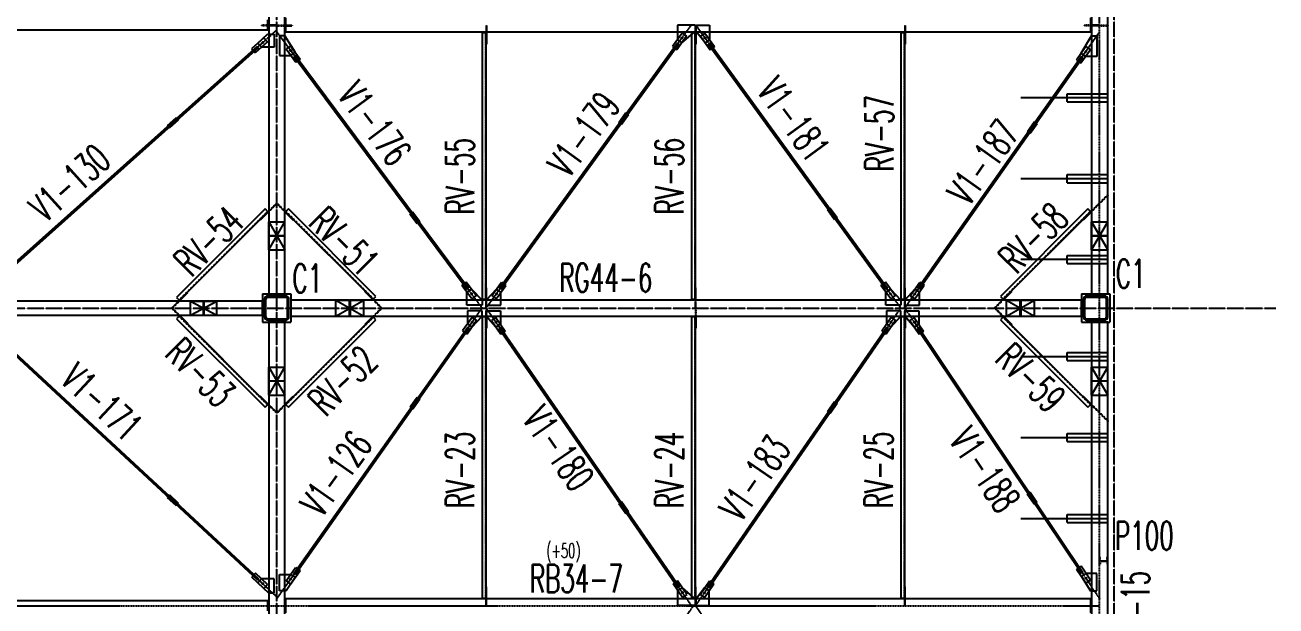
# Model space of a CAD drawing. Header units: millimetres. Extents: x -87051 to 180003, y -2961 to 97158.
# Drawn here: x 145652 to 161114, y 25919 to 33099 of the extents above; entities that cross this region are included whole.
import ezdxf

# ---------------------------------------------------------------- set-up
doc = ezdxf.new("R2010")
doc.units = ezdxf.units.MM
doc.header["$LTSCALE"] = 0.2
doc.linetypes.add('CENTER', pattern=[2, 1.25, -0.25, 0.25, -0.25])
doc.linetypes.add('HIDDEN', pattern=[0.375, 0.25, -0.125])
doc.styles.get("Standard").update_dxf_attribs({"font": 'simplex.shx', "width": 0.8, "height": 700, "bigfont": 'extfont2.shx'})

msp = doc.modelspace()

# ---------------------------------------------------------------- linework, layer by layer
at = {"color": 8, "linetype": 'CENTER'}
for p, q in [((148763.9, 16500.6), (148763.9, 47350.6)), ((159113.9, 16500.6), (159113.9, 47350.6)), ((151351.4, 29600.6), (153888.9, 33100.6)), ((153938.9, 33100.6), (156476.4, 29600.6)), ((144913.9, 29600.6), (148763.9, 33038.1)), ((148763.9, 33013.6), (151301.4, 29600.6)), ((156526.4, 29600.6), (158934.4, 33013.6)), ((110913.9, 29600.6), (161113.9, 29600.6)), ((144913.9, 29600.6), (148763.9, 26033.1)), ((148763.9, 26007.6), (151301.4, 29600.6)), ((151351.4, 29600.6), (153888.9, 25920.6)), ((153938.9, 25920.6), (156476.4, 29600.6)), ((156526.4, 29600.6), (158934.4, 26007.6)), ((151351.4, 22240.6), (153913.9, 25920.6)), ((153938.9, 25920.6), (156501.4, 22240.6))]:
    msp.add_line(p, q, dxfattribs=at)
at = {"color": 8, "linetype": 'HIDDEN'}
for p, q in [((158934.4, 29600.6), (158934.4, 40100.6)), ((148654.4, 33097.6), (148574.4, 33097.6)), ((148574.4, 33097.6), (148574.4, 33088.6)), ((148759.9, 33097.6), (148664.4, 33097.6)), ((148759.9, 33097.6), (148759.9, 33088.6)), ((148767.9, 33097.6), (148863.4, 33097.6)), ((148767.9, 33097.6), (148767.9, 33088.6)), ((148873.4, 33097.6), (148953.4, 33097.6)), ((148953.4, 33097.6), (148953.4, 33088.6)), ((151351.4, 33097.6), (151351.4, 33013.6)), ((151351.4, 33097.6), (151357.4, 33097.6)), ((151357.4, 33097.6), (151357.4, 33013.6)), ((153938.9, 33097.6), (153938.9, 33013.6)), ((153938.9, 33097.6), (153944.9, 33097.6)), ((153944.9, 33097.6), (153944.9, 33013.6)), ((156526.4, 33097.6), (156526.4, 33013.6)), ((156526.4, 33097.6), (156532.4, 33097.6)), ((156532.4, 33097.6), (156532.4, 33013.6)), ((158824.9, 33097.6), (158744.9, 33097.6)), ((158744.9, 33097.6), (158744.9, 33088.6)), ((158930.4, 33097.6), (158834.9, 33097.6)), ((158930.4, 33097.6), (158930.4, 33088.6)), ((158938.4, 33097.6), (159033.9, 33097.6)), ((158938.4, 33097.6), (158938.4, 33088.6)), ((159033.9, 33097.6), (159033.9, 33088.6)), ((148654.4, 33088.6), (148574.4, 33088.6)), ((148759.9, 33088.6), (148664.4, 33088.6)), ((148767.9, 33088.6), (148863.4, 33088.6)), ((148873.4, 33088.6), (148953.4, 33088.6)), ((151346.4, 29710.1), (151346.4, 33003.6)), ((153933.9, 29710.1), (153933.9, 33003.6)), ((156521.4, 29710.1), (156521.4, 33003.6)), ((158824.9, 33088.6), (158744.9, 33088.6)), ((158930.4, 33088.6), (158834.9, 33088.6)), ((158938.4, 33088.6), (159033.9, 33088.6)), ((158938.4, 30904.6), (159033.9, 31000.1)), ((158938.4, 30896.1), (159033.9, 30991.6)), ((159033.9, 31000.1), (159033.9, 30991.6)), ((147557.3, 29701.2), (148650.8, 30794.7)), ((148755.6, 30892.4), (148664.4, 30801.1)), ((148759.9, 30888.1), (148664.4, 30792.6)), ((148755.6, 30892.4), (148759.9, 30888.1)), ((148772.1, 30892.4), (148767.9, 30888.1)), ((148767.9, 30888.1), (148863.4, 30792.6)), ((148772.1, 30892.4), (148863.4, 30801.1)), ((148876.9, 30794.7), (149957.9, 29713.7)), ((157740.3, 29713.7), (158821.3, 30794.7)), ((158926.1, 30892.4), (158834.9, 30801.1)), ((158930.4, 30888.1), (158834.9, 30792.6)), ((158926.1, 30892.4), (158930.4, 30888.1)), ((158938.4, 30904.6), (158938.4, 30896.1)), ((147471.1, 29607.9), (147550.9, 29687.6)), ((147475.4, 29603.6), (147559.4, 29687.6)), ((150051.4, 29604.6), (149955.9, 29700.1)), ((150055.6, 29608.9), (149964.4, 29700.1)), ((151351.4, 29604.6), (151351.4, 29700.1)), ((151357.4, 29604.6), (151357.4, 29700.1)), ((153938.9, 29604.6), (153938.9, 29700.1)), ((153944.9, 29604.6), (153944.9, 29700.1)), ((156526.4, 29604.6), (156526.4, 29700.1)), ((156532.4, 29604.6), (156532.4, 29700.1)), ((157642.6, 29608.9), (157733.9, 29700.1)), ((157646.9, 29604.6), (157742.4, 29700.1)), ((147471.1, 29607.9), (147475.4, 29603.6)), ((147475.4, 29597.6), (147471.1, 29593.4)), ((147471.1, 29593.4), (147550.9, 29513.6)), ((147475.4, 29597.6), (147559.4, 29513.6)), ((150051.4, 29596.6), (149955.9, 29501.1)), ((150055.6, 29592.4), (149964.4, 29501.1)), ((150055.6, 29608.9), (150051.4, 29604.6)), ((150051.4, 29596.6), (150055.6, 29592.4)), ((151351.4, 29604.6), (151357.4, 29604.6)), ((151351.4, 29596.6), (151351.4, 29501.1)), ((151351.4, 29596.6), (151357.4, 29596.6)), ((151357.4, 29596.6), (151357.4, 29501.1)), ((153938.9, 29604.6), (153944.9, 29604.6)), ((153938.9, 29596.6), (153938.9, 29501.1)), ((153938.9, 29596.6), (153944.9, 29596.6)), ((153944.9, 29596.6), (153944.9, 29501.1)), ((156526.4, 29604.6), (156532.4, 29604.6)), ((156526.4, 29596.6), (156526.4, 29501.1)), ((156526.4, 29596.6), (156532.4, 29596.6)), ((156532.4, 29596.6), (156532.4, 29501.1)), ((157642.6, 29608.9), (157646.9, 29604.6)), ((157646.9, 29596.6), (157642.6, 29592.4)), ((157642.6, 29592.4), (157733.9, 29501.1)), ((157646.9, 29596.6), (157742.4, 29501.1)), ((158934.4, 18530.1), (158934.4, 29600.6)), ((147557.3, 29500.1), (148650.8, 28406.6)), ((148876.9, 28406.6), (149957.9, 29487.6)), ((151346.4, 26017.6), (151346.4, 29491.1)), ((153933.9, 26017.6), (153933.9, 29491.1)), ((156521.4, 26017.6), (156521.4, 29491.1)), ((157740.3, 29487.6), (158821.3, 28406.6)), ((148759.9, 28313.1), (148664.4, 28408.6)), ((148755.6, 28308.9), (148664.4, 28400.1)), ((148759.9, 28313.1), (148755.6, 28308.9)), ((148767.9, 28313.1), (148863.4, 28408.6)), ((148767.9, 28313.1), (148772.1, 28308.9)), ((148772.1, 28308.9), (148863.4, 28400.1)), ((158930.4, 28313.1), (158834.9, 28408.6)), ((158926.1, 28308.9), (158834.9, 28400.1)), ((158930.4, 28313.1), (158926.1, 28308.9)), ((158938.4, 28305.1), (159033.9, 28209.6)), ((158938.4, 28305.1), (158938.4, 28296.6)), ((158938.4, 28296.6), (159033.9, 28201.1)), ((159033.9, 28209.6), (159033.9, 28201.1)), ((158933.9, 26425.6), (158933.9, 26525.6)), ((158941.9, 26525.6), (158933.9, 26525.6)), ((158941.9, 26486.6), (158941.9, 26525.6)), ((158941.9, 26464.6), (158941.9, 26425.6)), ((158949.9, 26478.6), (159017.9, 26478.6)), ((158949.9, 26472.6), (159017.9, 26472.6)), ((159025.9, 26525.6), (159033.9, 26525.6)), ((159025.9, 26486.6), (159025.9, 26525.6)), ((159025.9, 26464.6), (159025.9, 26425.6)), ((159033.9, 26425.6), (159033.9, 26525.6)), ((158941.9, 26425.6), (158933.9, 26425.6)), ((159025.9, 26425.6), (159033.9, 26425.6)), ((151351.4, 25923.6), (151351.4, 26007.6)), ((151357.4, 25923.6), (151357.4, 26007.6)), ((153938.9, 25923.6), (153938.9, 26007.6)), ((153944.9, 25923.6), (153944.9, 26007.6)), ((156526.4, 25923.6), (156526.4, 26007.6)), ((156532.4, 25923.6), (156532.4, 26007.6)), ((141063.9, 25920.6), (148763.9, 25920.6)), ((148763.9, 25920.6), (158934.4, 25920.6)), ((151351.4, 25923.6), (151357.4, 25923.6)), ((153938.9, 25923.6), (153944.9, 25923.6)), ((156526.4, 25923.6), (156532.4, 25923.6))]:
    msp.add_line(p, q, dxfattribs=at)
at = {"color": 8, "linetype": 'Continuous'}
for p, q in [((148664.4, 39195.6), (148664.4, 30496.3)), ((148863.4, 30496.3), (148863.4, 39195.6)), ((158834.9, 39195.6), (158834.9, 30496.3)), ((159033.9, 30496.3), (159033.9, 39195.6)), ((148654.4, 33038.1), (148654.4, 33163.1)), ((148664.4, 33097.6), (148654.4, 33097.6)), ((148863.4, 33097.6), (148873.4, 33097.6)), ((148873.4, 33187.6), (148873.4, 33013.6)), ((153928.9, 33097.6), (153715, 33097.6)), ((153715, 33097.6), (153715, 32917.9)), ((153928.9, 33097.6), (153938.9, 33087.6)), ((153954.9, 33097.6), (153944.9, 33087.6)), ((153954.9, 33097.6), (154112.7, 33097.6)), ((154112.7, 33097.6), (154112.7, 32917.9)), ((158824.9, 33013.6), (158824.9, 33187.6)), ((158834.9, 33097.6), (158824.9, 33097.6)), ((141173.4, 33038.1), (148654.4, 33038.1)), ((148605.1, 32941.2), (148452.1, 32804.7)), ((148530.5, 32874.6), (148649.4, 32988.1)), ((148605.1, 32941.2), (148649.7, 32891.2)), ((148649.4, 32988.1), (148729.4, 32988.1)), ((148664.4, 33088.6), (148654.4, 33088.6)), ((148729.4, 32988.1), (148729.4, 32824.6)), ((148798.4, 32963.6), (148798.4, 32723.2)), ((148863.4, 32963.6), (148798.4, 32963.6)), ((148863.4, 33088.6), (148873.4, 33088.6)), ((148991.8, 32763.2), (148863.4, 32963.6)), ((148873.4, 33013.6), (158824.9, 33013.6)), ((151351.4, 33003.6), (151301.4, 33003.6)), ((151301.4, 33003.6), (151301.4, 29710.1)), ((151351.4, 33013.6), (151351.4, 33003.6)), ((151351.4, 29710.1), (151351.4, 33003.6)), ((151351.4, 33003.6), (151351.4, 32863.6)), ((151357.4, 33013.6), (151357.4, 33003.6)), ((151357.4, 33003.6), (151357.4, 32863.6)), ((153773.7, 32998.8), (153653.4, 32832.9)), ((153828, 32959.5), (153707.6, 32793.5)), ((153781.5, 32948.7), (153761.5, 32928.7)), ((153761.5, 32938.7), (153781.5, 32938.7)), ((153769.3, 32878.5), (153938.9, 33023.6)), ((153771.5, 32948.7), (153771.5, 32928.7)), ((153773.7, 32998.8), (153828, 32959.5)), ((153938.9, 33003.6), (153888.9, 33003.6)), ((153888.9, 33003.6), (153888.9, 29710.1)), ((153938.9, 33023.6), (153938.9, 33087.6)), ((153938.9, 33013.6), (153938.9, 33003.6)), ((153938.9, 29710.1), (153938.9, 33003.6)), ((153938.9, 33003.6), (153938.9, 32863.6)), ((153944.9, 33023.6), (153944.9, 33087.6)), ((154058.5, 32878.5), (153944.9, 33023.6)), ((153944.9, 33013.6), (153944.9, 33003.6)), ((153944.9, 33003.6), (153944.9, 32863.6)), ((154054.1, 32998.8), (153999.8, 32959.5)), ((153999.8, 32959.5), (154120.1, 32793.5)), ((154066.3, 32948.7), (154046.3, 32928.7)), ((154046.3, 32938.7), (154066.3, 32938.7)), ((154054.1, 32998.8), (154174.4, 32832.9)), ((154056.3, 32948.7), (154056.3, 32928.7)), ((156526.4, 33003.6), (156476.4, 33003.6)), ((156476.4, 33003.6), (156476.4, 29710.1)), ((156526.4, 33013.6), (156526.4, 33003.6)), ((156526.4, 29710.1), (156526.4, 33003.6)), ((156526.4, 33003.6), (156526.4, 32863.6)), ((156532.4, 33013.6), (156532.4, 33003.6)), ((156532.4, 33003.6), (156532.4, 32863.6)), ((158707.5, 32750.2), (158834.9, 32963.6)), ((158834.9, 33088.6), (158824.9, 33088.6)), ((158834.9, 32963.6), (158899.9, 32963.6)), ((158899.9, 32963.6), (158899.9, 32711.6)), ((145146.7, 29821.9), (148523.7, 32837.1)), ((145160, 29806.9), (148537.1, 32822.2)), ((148452.1, 32804.7), (148496.8, 32754.7)), ((148649.7, 32891.2), (148496.8, 32754.7)), ((148523.7, 32837.1), (148537.1, 32822.2)), ((148575.1, 32824.6), (148530.5, 32874.6)), ((148729.4, 32824.6), (148575.1, 32824.6)), ((148600.1, 32892.9), (148580.1, 32872.9)), ((148580.1, 32882.9), (148600.1, 32882.9)), ((148590.1, 32892.9), (148590.1, 32872.9)), ((148932.2, 32843.4), (148878.4, 32803.4)), ((148878.4, 32803.4), (149000.7, 32638.9)), ((148945.1, 32793.3), (148925.1, 32773.3)), ((148925.1, 32783.3), (148945.1, 32783.3)), ((148932.2, 32843.4), (149054.5, 32678.9)), ((148935.1, 32793.3), (148935.1, 32773.3)), ((151351.4, 32863.6), (151357.4, 32863.6)), ((151517, 29846.1), (153716.4, 32879.8)), ((151533.2, 29834.4), (153732.6, 32868.1)), ((153653.4, 32832.9), (153707.6, 32793.5)), ((153715, 32917.9), (153769.3, 32878.5)), ((153716.4, 32879.8), (153732.6, 32868.1)), ((153938.9, 32863.6), (153944.9, 32863.6)), ((154112.7, 32917.9), (154058.5, 32878.5)), ((154111.3, 32879.8), (154095.1, 32868.1)), ((154095.1, 32868.1), (156294.5, 29834.4)), ((154111.3, 32879.8), (156310.7, 29846.1)), ((154174.4, 32832.9), (154120.1, 32793.5)), ((156526.4, 32863.6), (156532.4, 32863.6)), ((158765.2, 32831.9), (158647, 32664.4)), ((158819.9, 32793.3), (158701.8, 32625.8)), ((158773.7, 32781.8), (158753.7, 32761.8)), ((158763.7, 32781.8), (158763.7, 32761.8)), ((158765.2, 32831.9), (158819.9, 32793.3)), ((148798.4, 32723.2), (148938.1, 32723.2)), ((148938.1, 32723.2), (148991.8, 32763.2)), ((148990.9, 32725.1), (148974.8, 32713.1)), ((148974.8, 32713.1), (151115.6, 29833.8)), ((148990.9, 32725.1), (151131.6, 29845.7)), ((149054.5, 32678.9), (149000.7, 32638.9)), ((156687.7, 29846.6), (158709.5, 32712.2)), ((156704, 29835.1), (158725.8, 32700.6)), ((158647, 32664.4), (158701.8, 32625.8)), ((158762.3, 32711.6), (158707.5, 32750.2)), ((158709.5, 32712.2), (158725.8, 32700.6)), ((158753.7, 32771.8), (158773.7, 32771.8)), ((158899.9, 32711.6), (158762.3, 32711.6)), ((159033.9, 32200.1), (157958.9, 32200.1)), ((158533.9, 32250.1), (159033.9, 32250.1)), ((158533.9, 32150.1), (158533.9, 32250.1)), ((152990.9, 31896), (153078.9, 32017.5)), ((153078.9, 32017.5), (153111.3, 31994)), ((158533.9, 32150.1), (159033.9, 32150.1)), ((147411.3, 31857.2), (147523.2, 31957.2)), ((147411.3, 31857.2), (147437.9, 31827.4)), ((147437.9, 31827.4), (147549.8, 31927.3)), ((147523.2, 31957.2), (147549.8, 31927.3)), ((152990.9, 31896), (153023.2, 31872.6)), ((153023.2, 31872.6), (153111.3, 31994)), ((158042.7, 31784.5), (158129.2, 31907.1)), ((158075.4, 31761.5), (158161.9, 31884)), ((158129.2, 31907.1), (158161.9, 31884)), ((158042.7, 31784.5), (158075.4, 31761.5)), ((158533.9, 31250.1), (159033.9, 31250.1)), ((158533.9, 31150.1), (158533.9, 31250.1)), ((159033.9, 31200.1), (157958.9, 31200.1)), ((158533.9, 31150.1), (159033.9, 31150.1)), ((148619, 30826.5), (147525.5, 29733)), ((147560.9, 29697.6), (148654.4, 30791.1)), ((148654.4, 30791.1), (148555.4, 30692.1)), ((148658.6, 30786.9), (148559.6, 30687.9)), ((148654.4, 30791.1), (148619, 30826.5)), ((148664.4, 30801.1), (148654.4, 30791.1)), ((148664.4, 30792.6), (148658.6, 30786.9)), ((148863.4, 30801.1), (148873.4, 30791.1)), ((148863.4, 30792.6), (148869.1, 30786.9)), ((148869.1, 30786.9), (148968.1, 30687.9)), ((148908.7, 30826.5), (148873.4, 30791.1)), ((148873.4, 30791.1), (149954.4, 29710.1)), ((148873.4, 30791.1), (148972.4, 30692.1)), ((149989.7, 29745.5), (148908.7, 30826.5)), ((150442, 30790.1), (150409.9, 30766.2)), ((150442, 30790.1), (150531.5, 30669.7)), ((155601.4, 30841.6), (155569, 30818.2)), ((155569, 30818.2), (155657, 30696.7)), ((155601.4, 30841.6), (155689.4, 30720.2)), ((158789.5, 30826.5), (157708.5, 29745.5)), ((157743.9, 29710.1), (158824.9, 30791.1)), ((158824.9, 30791.1), (158725.9, 30692.1)), ((158829.1, 30786.9), (158730.1, 30687.9)), ((158824.9, 30791.1), (158789.5, 30826.5)), ((158834.9, 30801.1), (158824.9, 30791.1)), ((158834.9, 30792.6), (158829.1, 30786.9)), ((148555.4, 30692.1), (148559.6, 30687.9)), ((148663.9, 30666.3), (148863.9, 30666.3)), ((148663.9, 30321.3), (148663.9, 30666.3)), ((148663.9, 30321.3), (148863.9, 30666.3)), ((148663.9, 30666.3), (148863.9, 30321.3)), ((148863.9, 30321.3), (148863.9, 30666.3)), ((148972.4, 30692.1), (148968.1, 30687.9)), ((150409.9, 30766.2), (150499.4, 30645.8)), ((150531.5, 30669.7), (150499.4, 30645.8)), ((155689.4, 30720.2), (155657, 30696.7)), ((158725.9, 30692.1), (158730.1, 30687.9)), ((158834.4, 30666.3), (159034.4, 30666.3)), ((158834.4, 30321.3), (158834.4, 30666.3)), ((158834.4, 30321.3), (159034.4, 30666.3)), ((158834.4, 30666.3), (159034.4, 30321.3)), ((159034.4, 30321.3), (159034.4, 30666.3)), ((148664.4, 30496.3), (148863.4, 30496.3)), ((148863.4, 30491.3), (148664.4, 30491.3)), ((148664.4, 30491.3), (148664.4, 29775.6)), ((148863.4, 29775.6), (148863.4, 30491.3)), ((158834.9, 30496.3), (159033.9, 30496.3)), ((159033.9, 30491.3), (158834.9, 30491.3)), ((158834.9, 30491.3), (158834.9, 29775.6)), ((159033.9, 29775.6), (159033.9, 30491.3)), ((148663.9, 30321.3), (148863.9, 30321.3)), ((158834.4, 30321.3), (159034.4, 30321.3)), ((159033.9, 30200.1), (157958.9, 30200.1)), ((158533.9, 30250.1), (159033.9, 30250.1)), ((158533.9, 30150.1), (158533.9, 30250.1)), ((158533.9, 30150.1), (159033.9, 30150.1)), ((151105.7, 29919.9), (151052, 29880)), ((151174.3, 29715.4), (151052, 29880)), ((151228, 29755.4), (151105.7, 29919.9)), ((151115.6, 29833.8), (151131.6, 29845.7)), ((151351.4, 29710.1), (151351.4, 29850.1)), ((151351.4, 29850.1), (151357.4, 29850.1)), ((151357.4, 29710.1), (151357.4, 29850.1)), ((151421.7, 29754.7), (151542, 29920.6)), ((151475.9, 29715.3), (151596.3, 29881.3)), ((151533.2, 29834.4), (151517, 29846.1)), ((151542, 29920.6), (151596.3, 29881.3)), ((153938.9, 29710.1), (153938.9, 29850.1)), ((153938.9, 29850.1), (153944.9, 29850.1)), ((153944.9, 29710.1), (153944.9, 29850.1)), ((156285.7, 29920.6), (156231.5, 29881.3)), ((156351.8, 29715.3), (156231.5, 29881.3)), ((156406.1, 29754.7), (156285.7, 29920.6)), ((156294.5, 29834.4), (156310.7, 29846.1)), ((156526.4, 29710.1), (156526.4, 29850.1)), ((156526.4, 29850.1), (156532.4, 29850.1)), ((156532.4, 29710.1), (156532.4, 29850.1)), ((156593.6, 29753.9), (156711.7, 29921.4)), ((156648.3, 29715.3), (156766.5, 29882.8)), ((156704, 29835.1), (156687.7, 29846.6)), ((156711.7, 29921.4), (156766.5, 29882.8)), ((147858.9, 29687.6), (141968.9, 29687.6)), ((147525.5, 29733), (147560.9, 29697.6)), ((147550.9, 29687.6), (147560.9, 29697.6)), ((147559.4, 29687.6), (147565.1, 29693.4)), ((147560.9, 29697.6), (147659.9, 29796.6)), ((147565.1, 29693.4), (147664.1, 29792.4)), ((147659.9, 29796.6), (147664.1, 29792.4)), ((147698.9, 29688.1), (148023.9, 29688.1)), ((147698.9, 29513.1), (147698.9, 29688.1)), ((147698.9, 29513.1), (148023.9, 29688.1)), ((147698.9, 29688.1), (148023.9, 29513.1)), ((147858.9, 29513.6), (147858.9, 29687.6)), ((147863.9, 29687.6), (147863.9, 29513.6)), ((148588.9, 29687.6), (147863.9, 29687.6)), ((148023.9, 29513.1), (148023.9, 29688.1)), ((148588.9, 29775.6), (148938.9, 29775.6)), ((148588.9, 29775.6), (148588.9, 29425.6)), ((148588.9, 29513.6), (148588.9, 29687.6)), ((148613.9, 29490.6), (148613.9, 29710.6)), ((148629.9, 29490.6), (148629.9, 29710.6)), ((148653.9, 29750.6), (148873.9, 29750.6)), ((148653.9, 29734.6), (148873.9, 29734.6)), ((148664.4, 29775.6), (148863.4, 29775.6)), ((148897.9, 29490.6), (148897.9, 29710.6)), ((148913.9, 29490.6), (148913.9, 29710.6)), ((148938.9, 29775.6), (148938.9, 29425.6)), ((148938.9, 29700.1), (148938.9, 29501.1)), ((149663.9, 29700.1), (148938.9, 29700.1)), ((149493.9, 29700.6), (149838.9, 29700.6)), ((149493.9, 29500.6), (149493.9, 29700.6)), ((149493.9, 29500.6), (149838.9, 29700.6)), ((149493.9, 29700.6), (149838.9, 29500.6)), ((149663.9, 29501.1), (149663.9, 29700.1)), ((149668.9, 29700.1), (149668.9, 29501.1)), ((157953.9, 29700.1), (149668.9, 29700.1)), ((149838.9, 29500.6), (149838.9, 29700.6)), ((149855.4, 29809.1), (149851.1, 29804.9)), ((149950.1, 29705.9), (149851.1, 29804.9)), ((149954.4, 29710.1), (149855.4, 29809.1)), ((149955.9, 29700.1), (149950.1, 29705.9)), ((149954.4, 29710.1), (149989.7, 29745.5)), ((149964.4, 29700.1), (149954.4, 29710.1)), ((151114.6, 29795.7), (151168.4, 29835.7)), ((151114.6, 29635.1), (151114.6, 29795.7)), ((151181.3, 29785.6), (151161.3, 29765.6)), ((151161.3, 29775.6), (151181.3, 29775.6)), ((151168.4, 29835.7), (151301.4, 29700.1)), ((151171.3, 29785.6), (151171.3, 29765.6)), ((151228, 29755.4), (151174.3, 29715.4)), ((151301.4, 29710.1), (151351.4, 29710.1)), ((151301.4, 29700.1), (151301.4, 29635.1)), ((151480.4, 29835.6), (151351.4, 29700.1)), ((151351.4, 29700.1), (151351.4, 29710.1)), ((151351.4, 29700.1), (151351.4, 29635.1)), ((151357.4, 29700.1), (151357.4, 29710.1)), ((151421.7, 29754.7), (151475.9, 29715.3)), ((151488.2, 29785.5), (151468.2, 29765.5)), ((151468.2, 29775.5), (151488.2, 29775.5)), ((151478.2, 29785.5), (151478.2, 29765.5)), ((151534.6, 29796.3), (151480.4, 29835.6)), ((151534.6, 29635.1), (151534.6, 29796.3)), ((153888.9, 29710.1), (153938.9, 29710.1)), ((153938.9, 29700.1), (153938.9, 29710.1)), ((153944.9, 29700.1), (153944.9, 29710.1)), ((156293.1, 29796.3), (156347.4, 29835.6)), ((156293.1, 29635.1), (156293.1, 29796.3)), ((156359.6, 29785.5), (156339.6, 29765.5)), ((156339.6, 29775.5), (156359.6, 29775.5)), ((156347.4, 29835.6), (156476.4, 29700.1)), ((156349.6, 29785.5), (156349.6, 29765.5)), ((156406.1, 29754.7), (156351.8, 29715.3)), ((156476.4, 29710.1), (156526.4, 29710.1)), ((156476.4, 29700.1), (156476.4, 29635.1)), ((156651.2, 29835.6), (156526.4, 29700.1)), ((156526.4, 29700.1), (156526.4, 29710.1)), ((156526.4, 29700.1), (156526.4, 29635.1)), ((156532.4, 29700.1), (156532.4, 29710.1)), ((156593.6, 29753.9), (156648.3, 29715.3)), ((156659.8, 29785.5), (156639.8, 29765.5)), ((156639.8, 29775.5), (156659.8, 29775.5)), ((156649.8, 29785.5), (156649.8, 29765.5)), ((156706, 29797), (156651.2, 29835.6)), ((156706, 29635.1), (156706, 29797)), ((157708.5, 29745.5), (157743.9, 29710.1)), ((157733.9, 29700.1), (157743.9, 29710.1)), ((157742.4, 29700.1), (157748.1, 29705.9)), ((157743.9, 29710.1), (157842.9, 29809.1)), ((157748.1, 29705.9), (157847.1, 29804.9)), ((157783.9, 29700.6), (158128.9, 29700.6)), ((157783.9, 29500.6), (157783.9, 29700.6)), ((157783.9, 29500.6), (158128.9, 29700.6)), ((157783.9, 29700.6), (158128.9, 29500.6)), ((157842.9, 29809.1), (157847.1, 29804.9)), ((157953.9, 29501.1), (157953.9, 29700.1)), ((157958.9, 29700.1), (157958.9, 29501.1)), ((158708.9, 29700.1), (157958.9, 29700.1)), ((158128.9, 29500.6), (158128.9, 29700.6)), ((158708.9, 29775.6), (159058.9, 29775.6)), ((158708.9, 29775.6), (158708.9, 29425.6)), ((158708.9, 29501.1), (158708.9, 29700.1)), ((158733.9, 29490.6), (158733.9, 29710.6)), ((158749.9, 29490.6), (158749.9, 29710.6)), ((158773.9, 29750.6), (158993.9, 29750.6)), ((158773.9, 29734.6), (158993.9, 29734.6)), ((158834.9, 29775.6), (159033.9, 29775.6)), ((159017.9, 29490.6), (159017.9, 29710.6)), ((159033.9, 29490.6), (159033.9, 29710.6)), ((159058.9, 29775.6), (159058.9, 29425.6)), ((151301.4, 29635.1), (151114.6, 29635.1)), ((151301.4, 29566.1), (151121.7, 29566.1)), ((151121.7, 29566.1), (151121.7, 29404.3)), ((151301.4, 29501.1), (151301.4, 29566.1)), ((151351.4, 29635.1), (151534.6, 29635.1)), ((151351.4, 29566.1), (151527.7, 29566.1)), ((151351.4, 29501.1), (151351.4, 29566.1)), ((151527.7, 29566.1), (151527.7, 29403.9)), ((156476.4, 29635.1), (156293.1, 29635.1)), ((156476.4, 29566.1), (156300.1, 29566.1)), ((156300.1, 29566.1), (156300.1, 29403.9)), ((156476.4, 29501.1), (156476.4, 29566.1)), ((156526.4, 29635.1), (156706, 29635.1)), ((156526.4, 29566.1), (156699, 29566.1)), ((156526.4, 29501.1), (156526.4, 29566.1)), ((156699, 29566.1), (156699, 29403.3)), ((141968.9, 29513.6), (147858.9, 29513.6)), ((145138.9, 29378.5), (148524.6, 26241.2)), ((145152.5, 29393.2), (148538.2, 26255.9)), ((147560.9, 29503.6), (147525.5, 29468.3)), ((147525.5, 29468.3), (148619, 28374.8)), ((147550.9, 29513.6), (147560.9, 29503.6)), ((147559.4, 29513.6), (147565.1, 29507.9)), ((148654.4, 28410.1), (147560.9, 29503.6)), ((147560.9, 29503.6), (147659.9, 29404.6)), ((147565.1, 29507.9), (147664.1, 29408.9)), ((147664.1, 29408.9), (147659.9, 29404.6)), ((147698.9, 29513.1), (148023.9, 29513.1)), ((147863.9, 29513.6), (148588.9, 29513.6)), ((148588.9, 29425.6), (148938.9, 29425.6)), ((148653.9, 29466.6), (148873.9, 29466.6)), ((148653.9, 29450.6), (148873.9, 29450.6)), ((148863.4, 29425.6), (148664.4, 29425.6)), ((148664.4, 29425.6), (148664.4, 28700.6)), ((148863.4, 28700.6), (148863.4, 29425.6)), ((149954.4, 29491.1), (148873.4, 28410.1)), ((148908.7, 28374.8), (149989.7, 29455.8)), ((148938.9, 29501.1), (149663.9, 29501.1)), ((149493.9, 29500.6), (149838.9, 29500.6)), ((149668.9, 29501.1), (157953.9, 29501.1)), ((149950.1, 29495.4), (149851.1, 29396.4)), ((149851.1, 29396.4), (149855.4, 29392.1)), ((149954.4, 29491.1), (149855.4, 29392.1)), ((149955.9, 29501.1), (149950.1, 29495.4)), ((149964.4, 29501.1), (149954.4, 29491.1)), ((149989.7, 29455.8), (149954.4, 29491.1)), ((151179.4, 29486), (151061.2, 29318.5)), ((151234.1, 29447.3), (151115.9, 29279.9)), ((151121.7, 29404.3), (151176.5, 29365.6)), ((151187.9, 29435.8), (151167.9, 29415.8)), ((151167.9, 29425.8), (151187.9, 29425.8)), ((151176.5, 29365.6), (151301.4, 29501.1)), ((151177.9, 29435.8), (151177.9, 29415.8)), ((151179.4, 29486), (151234.1, 29447.3)), ((151351.4, 29491.1), (151301.4, 29491.1)), ((151301.4, 29491.1), (151301.4, 26017.6)), ((151472.5, 29365.9), (151351.4, 29501.1)), ((151351.4, 29501.1), (151351.4, 29491.1)), ((151351.4, 26017.6), (151351.4, 29491.1)), ((151351.4, 29491.1), (151351.4, 29351.1)), ((151357.4, 29501.1), (151357.4, 29491.1)), ((151357.4, 29491.1), (151357.4, 29351.1)), ((151470.9, 29486.3), (151415.8, 29448.2)), ((151415.8, 29448.2), (151532.1, 29279.5)), ((151481.7, 29436.1), (151461.7, 29416.1)), ((151461.7, 29426.1), (151481.7, 29426.1)), ((151470.9, 29486.3), (151587.3, 29317.5)), ((151471.7, 29436.1), (151471.7, 29416.1)), ((151527.7, 29403.9), (151472.5, 29365.9)), ((153938.9, 29491.1), (153888.9, 29491.1)), ((153888.9, 29491.1), (153888.9, 26017.6)), ((153938.9, 29501.1), (153938.9, 29491.1)), ((153938.9, 26017.6), (153938.9, 29491.1)), ((153938.9, 29491.1), (153938.9, 29351.1)), ((153944.9, 29501.1), (153944.9, 29491.1)), ((153944.9, 29491.1), (153944.9, 29351.1)), ((156356.8, 29486.3), (156240.5, 29317.5)), ((156412, 29448.2), (156295.6, 29279.5)), ((156300.1, 29403.9), (156355.2, 29365.9)), ((156366, 29436.1), (156346, 29416.1)), ((156346, 29426.1), (156366, 29426.1)), ((156355.2, 29365.9), (156476.4, 29501.1)), ((156356, 29436.1), (156356, 29416.1)), ((156356.8, 29486.3), (156412, 29448.2)), ((156526.4, 29491.1), (156476.4, 29491.1)), ((156476.4, 29491.1), (156476.4, 26017.6)), ((156643.3, 29366), (156526.4, 29501.1)), ((156526.4, 29501.1), (156526.4, 29491.1)), ((156526.4, 26017.6), (156526.4, 29491.1)), ((156526.4, 29491.1), (156526.4, 29351.1)), ((156532.4, 29501.1), (156532.4, 29491.1)), ((156532.4, 29491.1), (156532.4, 29351.1)), ((156643.3, 29486.4), (156587.6, 29449.1)), ((156587.6, 29449.1), (156701.8, 29278.8)), ((156653.3, 29436.2), (156633.3, 29416.2)), ((156633.3, 29426.2), (156653.3, 29426.2)), ((156643.3, 29486.4), (156757.4, 29316.1)), ((156643.3, 29436.2), (156643.3, 29416.2)), ((156699, 29403.3), (156643.3, 29366)), ((157743.9, 29491.1), (157708.5, 29455.8)), ((157708.5, 29455.8), (158789.5, 28374.8)), ((157733.9, 29501.1), (157743.9, 29491.1)), ((157742.4, 29501.1), (157748.1, 29495.4)), ((158824.9, 28410.1), (157743.9, 29491.1)), ((157743.9, 29491.1), (157842.9, 29392.1)), ((157748.1, 29495.4), (157847.1, 29396.4)), ((157783.9, 29500.6), (158128.9, 29500.6)), ((157847.1, 29396.4), (157842.9, 29392.1)), ((157958.9, 29501.1), (158708.9, 29501.1)), ((158708.9, 29425.6), (159058.9, 29425.6)), ((158773.9, 29466.6), (158993.9, 29466.6)), ((158773.9, 29450.6), (158993.9, 29450.6)), ((159033.9, 29425.6), (158834.9, 29425.6)), ((158834.9, 29425.6), (158834.9, 28700.6)), ((159033.9, 28700.6), (159033.9, 29425.6)), ((148972.6, 26320.5), (151123.6, 29366.2)), ((148989, 26309), (151140, 29354.7)), ((151061.2, 29318.5), (151115.9, 29279.9)), ((151123.6, 29366.2), (151140, 29354.7)), ((151351.4, 29351.1), (151357.4, 29351.1)), ((151525.4, 29365.9), (151508.9, 29354.5)), ((151508.9, 29354.5), (153723.4, 26143)), ((151525.4, 29365.9), (153739.9, 26154.3)), ((151587.3, 29317.5), (151532.1, 29279.5)), ((153938.9, 29351.1), (153944.9, 29351.1)), ((154087.9, 26154.3), (156302.4, 29365.9)), ((154104.4, 26143), (156318.9, 29354.5)), ((156240.5, 29317.5), (156295.6, 29279.5)), ((156302.4, 29365.9), (156318.9, 29354.5)), ((156526.4, 29351.1), (156532.4, 29351.1)), ((156696.1, 29365.3), (156679.5, 29354.1)), ((156679.5, 29354.1), (158711.2, 26322.7)), ((156696.1, 29365.3), (158727.8, 26333.8)), ((156757.4, 29316.1), (156701.8, 29278.8)), ((157958.9, 29001.1), (159033.9, 29001.1)), ((158533.9, 29051.1), (159033.9, 29051.1)), ((158533.9, 28951.1), (158533.9, 29051.1)), ((158533.9, 28951.1), (159033.9, 28951.1)), ((148663.9, 28870.6), (148863.9, 28870.6)), ((148663.9, 28525.6), (148663.9, 28870.6)), ((148663.9, 28525.6), (148863.9, 28870.6)), ((148663.9, 28870.6), (148863.9, 28525.6)), ((148863.9, 28525.6), (148863.9, 28870.6)), ((158834.4, 28870.6), (159034.4, 28870.6)), ((158834.4, 28525.6), (158834.4, 28870.6)), ((158834.4, 28525.6), (159034.4, 28870.6)), ((158834.4, 28870.6), (159034.4, 28525.6)), ((159034.4, 28525.6), (159034.4, 28870.6)), ((148664.4, 28700.6), (148863.4, 28700.6)), ((148863.4, 28695.6), (148664.4, 28695.6)), ((148664.4, 28695.6), (148664.4, 19501.4)), ((148863.4, 19501.4), (148863.4, 28695.6)), ((158834.9, 28700.6), (159033.9, 28700.6)), ((159033.9, 28695.6), (158834.9, 28695.6)), ((158834.9, 28695.6), (158834.9, 19501.4)), ((159033.9, 19501.4), (159033.9, 28695.6)), ((148559.6, 28513.4), (148555.4, 28509.1)), ((148654.4, 28410.1), (148555.4, 28509.1)), ((148658.6, 28414.4), (148559.6, 28513.4)), ((148663.9, 28525.6), (148863.9, 28525.6)), ((148869.1, 28414.4), (148968.1, 28513.4)), ((148873.4, 28410.1), (148972.4, 28509.1)), ((148968.1, 28513.4), (148972.4, 28509.1)), ((150413.8, 28378.5), (150500.4, 28501.1)), ((150446.5, 28355.5), (150533, 28478)), ((150500.4, 28501.1), (150533, 28478)), ((158730.1, 28513.4), (158725.9, 28509.1)), ((158824.9, 28410.1), (158725.9, 28509.1)), ((158829.1, 28414.4), (158730.1, 28513.4)), ((158834.4, 28525.6), (159034.4, 28525.6)), ((148619, 28374.8), (148654.4, 28410.1)), ((148664.4, 28400.1), (148654.4, 28410.1)), ((148664.4, 28408.6), (148658.6, 28414.4)), ((148863.4, 28408.6), (148869.1, 28414.4)), ((148863.4, 28400.1), (148873.4, 28410.1)), ((148873.4, 28410.1), (148908.7, 28374.8)), ((150413.8, 28378.5), (150446.5, 28355.5)), ((155571.1, 28323), (155656.3, 28446.5)), ((155571.1, 28323), (155604.1, 28300.3)), ((155604.1, 28300.3), (155689.2, 28423.8)), ((155656.3, 28446.5), (155689.2, 28423.8)), ((158789.5, 28374.8), (158824.9, 28410.1)), ((158834.9, 28400.1), (158824.9, 28410.1)), ((158834.9, 28408.6), (158829.1, 28414.4)), ((157958.9, 28001.1), (159033.9, 28001.1)), ((158533.9, 28051.1), (159033.9, 28051.1)), ((158533.9, 27951.1), (158533.9, 28051.1)), ((158533.9, 27951.1), (159033.9, 27951.1)), ((147436, 27290.9), (147408.8, 27261.5)), ((147408.8, 27261.5), (147518.8, 27159.6)), ((147436, 27290.9), (147546, 27188.9)), ((158073.7, 27327.7), (158040.5, 27305.5)), ((158040.5, 27305.5), (158124, 27180.9)), ((158073.7, 27327.7), (158157.2, 27203.1)), ((147546, 27188.9), (147518.8, 27159.6)), ((153025.1, 27208.6), (152992.1, 27185.9)), ((152992.1, 27185.9), (153077.3, 27062.4)), ((153025.1, 27208.6), (153110.2, 27085.1)), ((153110.2, 27085.1), (153077.3, 27062.4)), ((158157.2, 27203.1), (158124, 27180.9)), ((157958.9, 27001.1), (159033.9, 27001.1)), ((158533.9, 27051.1), (159033.9, 27051.1)), ((158533.9, 26951.1), (158533.9, 27051.1)), ((158533.9, 26951.1), (159033.9, 26951.1)), ((148499.1, 26324.1), (148453.6, 26275)), ((148649.5, 26184.8), (148499.1, 26324.1)), ((148798.4, 26107.6), (148798.4, 26309.6)), ((148798.4, 26309.6), (148936.1, 26309.6)), ((148878.4, 26227.9), (148996.7, 26395.3)), ((148933.2, 26189.2), (149051.4, 26356.7)), ((148936.1, 26309.6), (148990.8, 26270.9)), ((148989, 26309), (148972.6, 26320.5)), ((148996.7, 26395.3), (149051.4, 26356.7)), ((158705.6, 26409.2), (158649.9, 26371.9)), ((158764, 26201.6), (158649.9, 26371.9)), ((158819.7, 26238.9), (158705.6, 26409.2)), ((158764, 26322), (158708.4, 26284.7)), ((158711.2, 26322.7), (158727.8, 26333.8)), ((158899.9, 26322), (158764, 26322)), ((158899.9, 26107.6), (158899.9, 26322)), ((148604, 26135.6), (148453.6, 26275)), ((148524.6, 26241.2), (148538.2, 26255.9)), ((148576.1, 26252.8), (148530.6, 26203.6)), ((148530.6, 26203.6), (148659.4, 26083.1)), ((148729.4, 26252.8), (148576.1, 26252.8)), ((148600, 26204.2), (148580, 26184.2)), ((148580, 26194.2), (148600, 26194.2)), ((148590, 26204.2), (148590, 26184.2)), ((148649.5, 26184.8), (148604, 26135.6)), ((148729.4, 26083.1), (148729.4, 26252.8)), ((148990.8, 26270.9), (148878.4, 26107.6)), ((148878.4, 26227.9), (148933.2, 26189.2)), ((148944.6, 26259.4), (148924.6, 26239.4)), ((148924.6, 26249.4), (148944.6, 26249.4)), ((148934.6, 26259.4), (148934.6, 26239.4)), ((151351.4, 26017.6), (151351.4, 26157.6)), ((151351.4, 26157.6), (151357.4, 26157.6)), ((151357.4, 26017.6), (151357.4, 26157.6)), ((153716.6, 26229.4), (153661.5, 26191.4)), ((153777.9, 26022.6), (153661.5, 26191.4)), ((153833, 26060.7), (153716.6, 26229.4)), ((153721.1, 26104.9), (153776.3, 26143)), ((153723.4, 26143), (153739.9, 26154.3)), ((153776.3, 26143), (153938.9, 25997.6)), ((153938.9, 26017.6), (153938.9, 26157.6)), ((153938.9, 26157.6), (153944.9, 26157.6)), ((153944.9, 26017.6), (153944.9, 26157.6)), ((154051.5, 26143), (153944.9, 25997.6)), ((153994.8, 26060.7), (154111.1, 26229.4)), ((154049.9, 26022.6), (154166.3, 26191.4)), ((154106.7, 26104.9), (154051.5, 26143)), ((154104.4, 26143), (154087.9, 26154.3)), ((154111.1, 26229.4), (154166.3, 26191.4)), ((156526.4, 26017.6), (156526.4, 26157.6)), ((156526.4, 26157.6), (156532.4, 26157.6)), ((156532.4, 26017.6), (156532.4, 26157.6)), ((158708.4, 26284.7), (158819.9, 26107.6)), ((158774, 26271.8), (158754, 26251.8)), ((158754, 26261.8), (158774, 26261.8)), ((158764, 26271.8), (158764, 26251.8)), ((158819.7, 26238.9), (158764, 26201.6)), ((148654.4, 25983.1), (141173.4, 25983.1)), ((148654.4, 25858.1), (148654.4, 25983.1)), ((148659.4, 26083.1), (148729.4, 26083.1)), ((148878.4, 26107.6), (148798.4, 26107.6)), ((148873.4, 26007.6), (148873.4, 25833.6)), ((158824.9, 26007.6), (148873.4, 26007.6)), ((151301.4, 26017.6), (151351.4, 26017.6)), ((151351.4, 26007.6), (151351.4, 26017.6)), ((151357.4, 26007.6), (151357.4, 26017.6)), ((153721.1, 25923.6), (153721.1, 26104.9)), ((153787.1, 26092.8), (153767.1, 26072.8)), ((153767.1, 26082.8), (153787.1, 26082.8)), ((153777.1, 26092.8), (153777.1, 26072.8)), ((153833, 26060.7), (153777.9, 26022.6)), ((153888.9, 26017.6), (153938.9, 26017.6)), ((153938.9, 26007.6), (153938.9, 26017.6)), ((153938.9, 25997.6), (153938.9, 25933.6)), ((153944.9, 26007.6), (153944.9, 26017.6)), ((153944.9, 25997.6), (153944.9, 25933.6)), ((153994.8, 26060.7), (154049.9, 26022.6)), ((154060.7, 26092.8), (154040.7, 26072.8)), ((154040.7, 26082.8), (154060.7, 26082.8)), ((154050.7, 26092.8), (154050.7, 26072.8)), ((154106.7, 25923.6), (154106.7, 26104.9)), ((156476.4, 26017.6), (156526.4, 26017.6)), ((156526.4, 26007.6), (156526.4, 26017.6)), ((156532.4, 26007.6), (156532.4, 26017.6)), ((158819.9, 26107.6), (158899.9, 26107.6)), ((158824.9, 25833.6), (158824.9, 26007.6)), ((153928.9, 25923.6), (153721.1, 25923.6)), ((153928.9, 25923.6), (153938.9, 25933.6)), ((153954.9, 25923.6), (153944.9, 25933.6)), ((153954.9, 25923.6), (154106.7, 25923.6))]:
    msp.add_line(p, q, dxfattribs=at)
for centre in [(153771.5, 32938.7), (154056.3, 32938.7), (148590.1, 32882.9), (148935.1, 32783.3), (158763.7, 32771.8), (151171.3, 29775.6), (151478.2, 29775.5), (156349.6, 29775.5), (156649.8, 29775.5), (151177.9, 29425.8), (151471.7, 29426.1), (156356, 29426.1), (156643.3, 29426.2), (148590, 26194.2), (148934.6, 26249.4), (158764, 26261.8), (153777.1, 26082.8), (154050.7, 26082.8)]:
    msp.add_circle(centre, 6.7, dxfattribs=at)
for centre, radius, start, end in [((148653.9, 29710.6), 40, 90, 180), ((148653.9, 29710.6), 24, 90, 180), ((148873.9, 29710.6), 40, 0, 90), ((148873.9, 29710.6), 24, 0, 90), ((158773.9, 29710.6), 40, 90, 180), ((158773.9, 29710.6), 24, 90, 180), ((158993.9, 29710.6), 40, 0, 90), ((158993.9, 29710.6), 24, 0, 90), ((148653.9, 29490.6), 40, 180, 270), ((148653.9, 29490.6), 24, 180, 270), ((148873.9, 29490.6), 40, 270, 0), ((148873.9, 29490.6), 24, 270, 0), ((158773.9, 29490.6), 40, 180, 270), ((158773.9, 29490.6), 24, 180, 270), ((158993.9, 29490.6), 40, 270, 0), ((158993.9, 29490.6), 24, 270, 0)]:
    msp.add_arc(centre, radius, start, end, dxfattribs=at)
at = {"color": 8, "linetype": 'HIDDEN'}
for centre, start, end in [((158949.9, 26486.6), 180, 270), ((158949.9, 26464.6), 90, 180), ((159017.9, 26486.6), 270, 0), ((159017.9, 26464.6), 0, 90)]:
    msp.add_arc(centre, 8, start, end, dxfattribs=at)

# ---------------------------------------------------------------- texts
at = {"color": 8, "width": 0.6}
for s, rotation, p in [('V1-181', 305.94211, (154681.2, 32281.1)), ('V1-176', 306.63009, (149499.3, 32225.6)), ('V1-179', 54.05789, (152371.2, 31195.5)), ('RV-57', 90, (156388, 31290.8)), ('V1-187', 54.79559, (157315.7, 30849.2)), ('V1-130', 41.7603, (145904, 30645.5)), ('RV-55', 90, (151201.4, 30757.8)), ('RV-56', 90, (153788.9, 30757.8)), ('RV-54', 44.99976, (147710.5, 29973)), ('RV-51', 314.99976, (149138.6, 30633.1)), ('RV-58', 44.99976, (157903.9, 30011.2)), ('RV-53', 315.00024, (147360.8, 29016.1)), ('RV-52', 45.00024, (149367.6, 28246.1)), ('RV-59', 315.00024, (157622.6, 28950.3)), ('V1-171', 317.18109, (146073.3, 28689.8)), ('V1-180', 304.58774, (151782.2, 28227.3)), ('V1-188', 303.82968, (157059.4, 27966.4)), ('V1-126', 54.76895, (149317.4, 26999.4)), ('RV-23', 90, (151201.4, 27128.3)), ('RV-24', 90, (153788.9, 27128.3)), ('V1-183', 55.41226, (154497.5, 26942.1)), ('RV-25', 90, (156376.4, 27128.3)), ('RG44-15', 90, (159552.5, 25021.6))]:
    msp.add_text(s, height=350, rotation=rotation, dxfattribs=at).set_placement(p)
for s, height, p in [('C1', 350, (159133.9, 29850.6)), ('C1', 350, (148956.9, 29793.7)), ('RG44-6', 350, (152253.6, 29800.1)), ('P100', 350, (159121.4, 26613.1)), ('(+50)', 175, (152094.9, 26515.4)), ('RB34-7', 350, (151889.9, 26083.7))]:
    msp.add_text(s, height=height, dxfattribs=at).set_placement(p)

doc.saveas('drawing.dxf')
